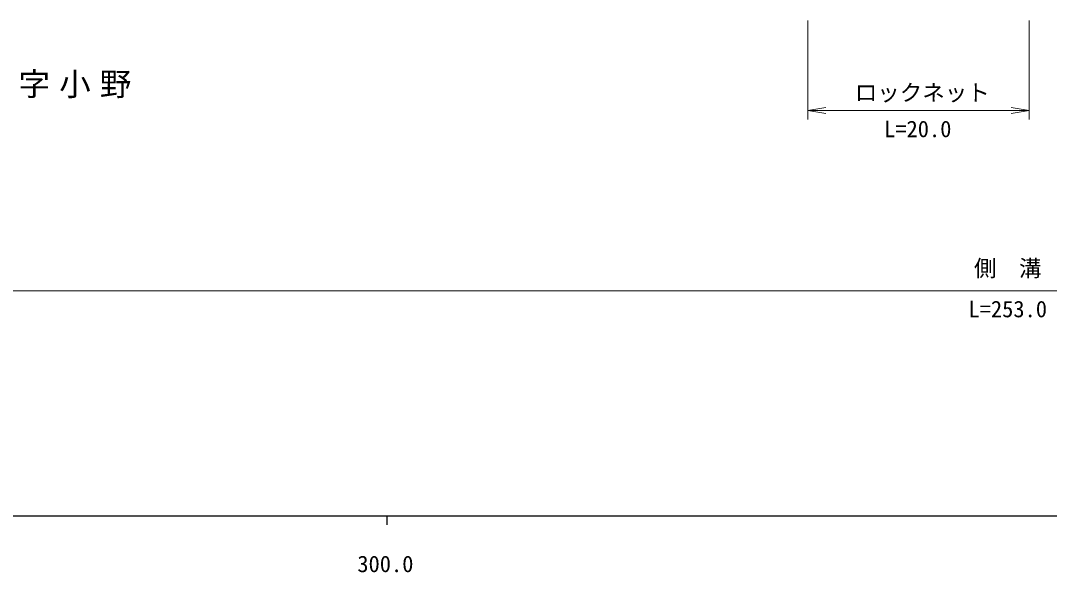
# Model space of a CAD drawing. Units: millimetres, scale not verified. Extents: x 40000 to 680000, y 20000 to 380000.
# Drawn here: x 327308 to 441631, y 198715 to 260000 of the extents above; entities that cross this region are included whole.
import ezdxf
from ezdxf.enums import TextEntityAlignment as Align

# ---------------------------------------------------------------- set-up
doc = ezdxf.new("R2010")
doc.units = ezdxf.units.MM
doc.header["$LTSCALE"] = 1000
doc.layers.add('M-BMK-HTXT', color=7, linetype='Continuous')
doc.layers.add('M-STR-HTXT', color=7, linetype='Continuous', lineweight=13)
doc.layers.add('M-TTL-BAND', color=7, linetype='Continuous', lineweight=25)
doc.styles.add('ＭＳ ゴシック', font='')
doc.styles.get('ＭＳ ゴシック').set_extended_font_data('MS Gothic')

# ---------------------------------------------------------------- blocks, each defined once
blk = doc.blocks.new('open_arrow')
at = {"color": 0, "linetype": 'Continuous', "lineweight": -2}
blk.add_lwpolyline([(7.5, 1.25), (0, 0), (7.5, -1.25)], dxfattribs=at)

msp = doc.modelspace()

# ---------------------------------------------------------------- linework, layer by layer
at = {"layer": 'M-STR-HTXT'}
for p, q in [((414783, 260000), (414783, 249000)), ((439373, 260000), (439373, 249000)), ((414783, 250000), (439373, 250000)), ((311000, 230000), (563031, 230000))]:
    msp.add_line(p, q, dxfattribs=at)
at = {"layer": 'M-TTL-BAND'}
for p, q in [((40000, 205000), (579000, 205000)), ((368000, 205000), (368000, 204000))]:
    msp.add_line(p, q, dxfattribs=at)

# ---------------------------------------------------------------- block references
at = {"layer": 'M-STR-HTXT', "xscale": 267, "yscale": 267}
msp.add_blockref('open_arrow', (414783, 250000), dxfattribs=at)
at = {"layer": 'M-STR-HTXT', "xscale": 267, "yscale": 267, "rotation": 180}
msp.add_blockref('open_arrow', (439373, 250000), dxfattribs=at)

# ---------------------------------------------------------------- texts
at = {"layer": 'M-BMK-HTXT', "insert": (333857, 252801), "char_height": 2566, "attachment_point": 5, "style": 'ＭＳ ゴシック'}
msp.add_mtext('\\T1.29;字小野', dxfattribs=at)
at = {"layer": 'M-STR-HTXT', "style": 'ＭＳ ゴシック'}
for s, p in [('ロックネット', (427500, 252000)), ('側\u3000溝', (437000, 232500))]:
    msp.add_text(s, height=1833, dxfattribs=at).set_placement(p, align=Align.MIDDLE_CENTER)
for s, p in [('L=20.0', (427000, 246500)), ('L=253.0', (437000, 226500))]:
    msp.add_text(s, height=1833, dxfattribs=at).set_placement(p, align=Align.BOTTOM_CENTER)
at = {"layer": 'M-TTL-BAND', "style": 'ＭＳ ゴシック'}
msp.add_text('300.0', height=1833, dxfattribs=at).set_placement((367844, 198195), align=Align.BOTTOM_CENTER)

doc.saveas('drawing.dxf')
